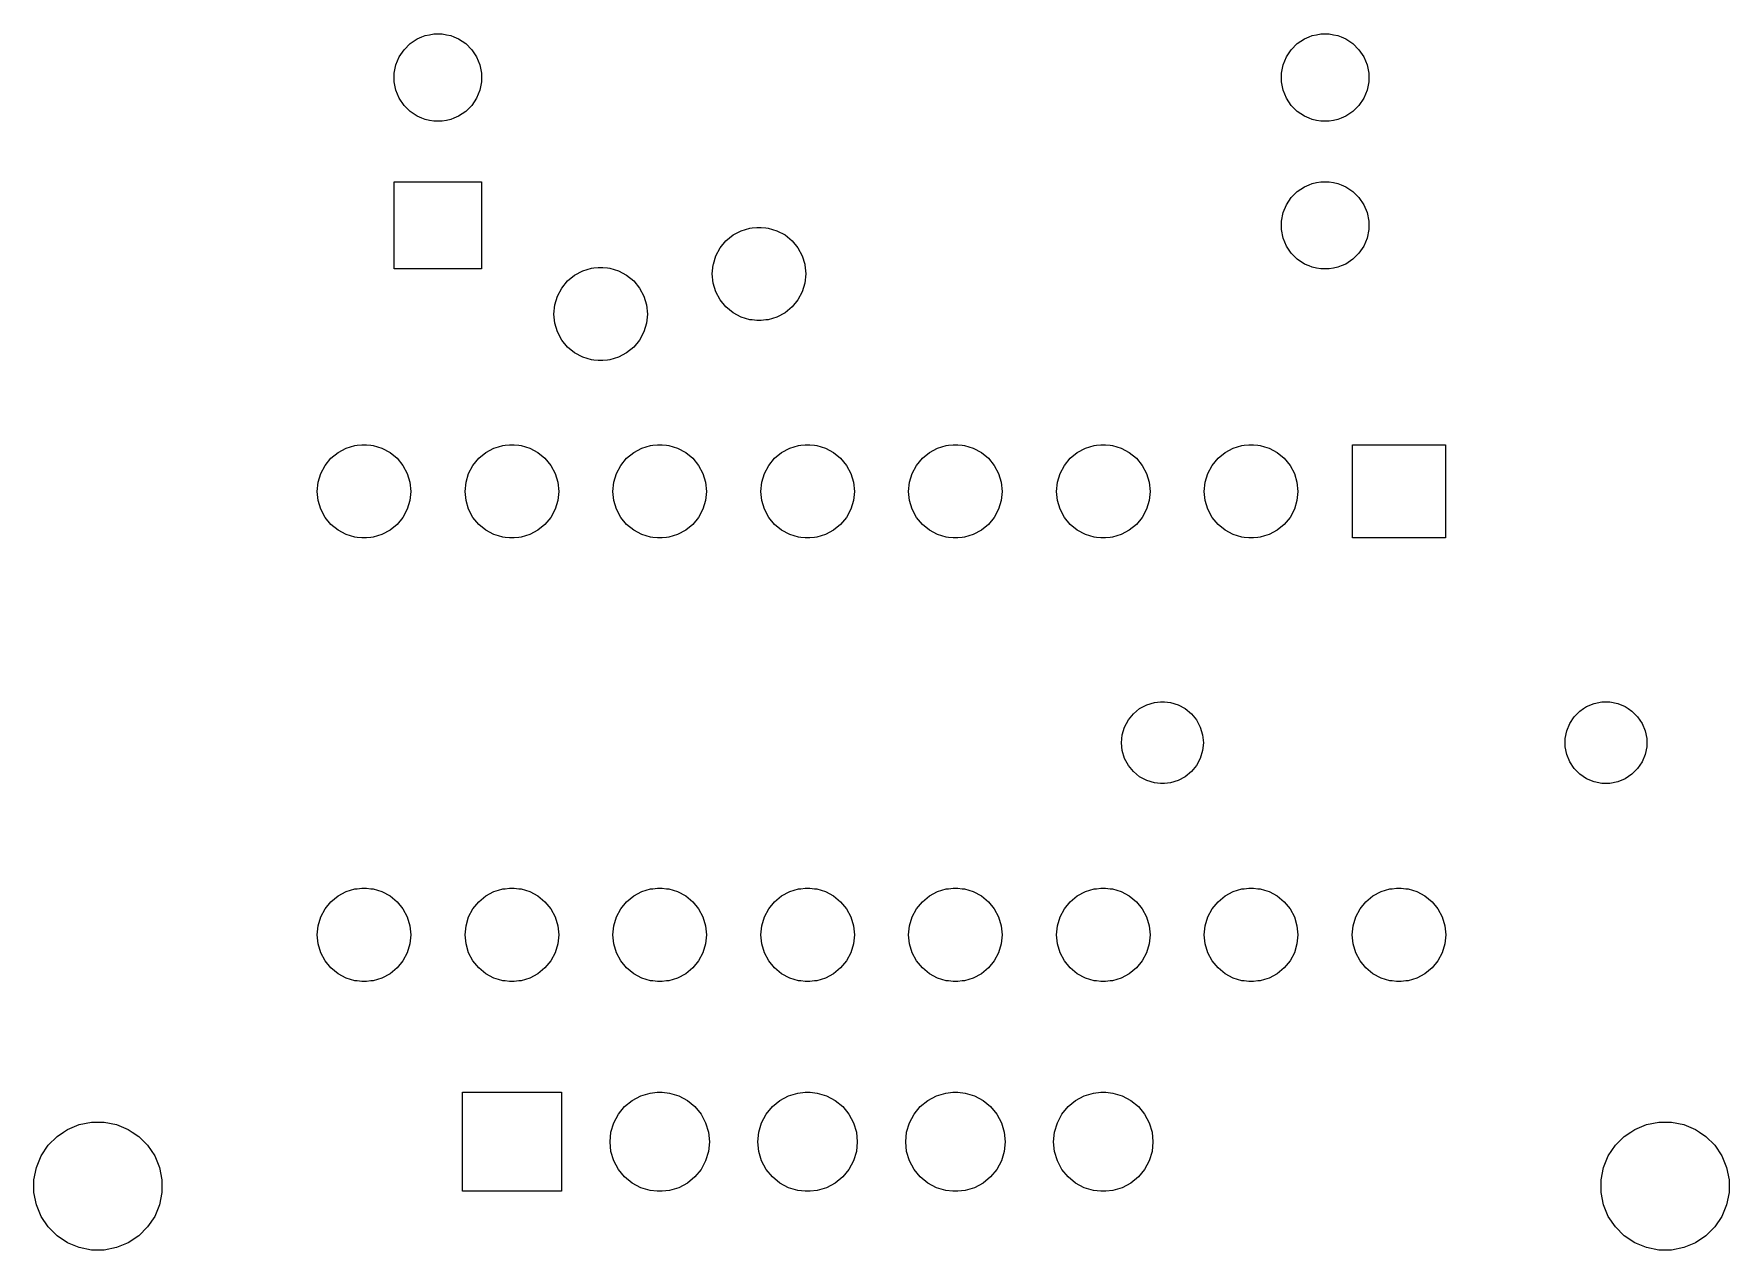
# Model space of a CAD drawing. Extents: x 21.8 to 50.9, y -71.7 to -23.8.
# Drawn here: x 21.76 to 50.88, y -71.71 to -50.81 of the extents above; entities that cross this region are included whole.
import ezdxf

# ---------------------------------------------------------------- set-up
doc = ezdxf.new("R2010")
doc.units = 0
doc.header["$MEASUREMENT"] = 0
doc.layers.add('BLACK', color=7, linetype='CONTINUOUS')

msp = doc.modelspace()

# ---------------------------------------------------------------- linework, layer by layer
at = {"layer": 'BLACK', "linetype": 'CONTINUOUS'}
for p, q in [((28.2239, -50.9794), (28.3467, -50.8974)), ((28.3467, -50.8974), (28.4267, -50.8642)), ((28.4267, -50.8642), (28.4832, -50.8408)), ((28.4832, -50.8408), (28.5557, -50.8264)), ((28.5557, -50.8264), (28.6281, -50.812)), ((28.6281, -50.812), (28.7759, -50.812)), ((28.7759, -50.812), (28.8483, -50.8264)), ((28.8483, -50.8264), (28.9208, -50.8408)), ((28.9208, -50.8408), (28.9773, -50.8642)), ((28.9773, -50.8642), (29.0573, -50.8974)), ((29.0573, -50.8974), (29.1801, -50.9794)), ((43.4639, -50.9794), (43.5867, -50.8974)), ((43.5867, -50.8974), (43.6667, -50.8642)), ((43.6667, -50.8642), (43.7232, -50.8408)), ((43.7232, -50.8408), (43.7957, -50.8264)), ((43.7957, -50.8264), (43.8681, -50.812)), ((43.8681, -50.812), (44.0159, -50.812)), ((44.0159, -50.812), (44.0883, -50.8264)), ((44.0883, -50.8264), (44.1608, -50.8408)), ((44.1608, -50.8408), (44.2173, -50.8642)), ((44.2173, -50.8642), (44.2973, -50.8974)), ((44.2973, -50.8974), (44.4201, -50.9794)), ((27.9808, -51.3432), (28.0374, -51.2067)), ((28.0374, -51.2067), (28.1194, -51.0839)), ((28.1194, -51.0839), (28.2239, -50.9794)), ((29.1801, -50.9794), (29.2846, -51.0839)), ((29.2846, -51.0839), (29.3666, -51.2067)), ((29.3666, -51.2067), (29.4232, -51.3432)), ((43.2208, -51.3432), (43.2774, -51.2067)), ((43.2774, -51.2067), (43.3594, -51.0839)), ((43.3594, -51.0839), (43.4639, -50.9794)), ((44.4201, -50.9794), (44.5246, -51.0839)), ((44.5246, -51.0839), (44.6066, -51.2067)), ((44.6066, -51.2067), (44.6632, -51.3432)), ((27.952, -51.4881), (27.9808, -51.3432)), ((27.952, -51.6359), (27.952, -51.4881)), ((29.4232, -51.3432), (29.452, -51.4881)), ((29.452, -51.4881), (29.452, -51.6359)), ((43.192, -51.4881), (43.2208, -51.3432)), ((43.192, -51.6359), (43.192, -51.4881)), ((44.6632, -51.3432), (44.692, -51.4881)), ((44.692, -51.4881), (44.692, -51.6359)), ((27.9808, -51.7808), (27.952, -51.6359)), ((28.0374, -51.9173), (27.9808, -51.7808)), ((29.4232, -51.7808), (29.3666, -51.9173)), ((29.452, -51.6359), (29.4232, -51.7808)), ((43.2208, -51.7808), (43.192, -51.6359)), ((43.2774, -51.9173), (43.2208, -51.7808)), ((44.6632, -51.7808), (44.6066, -51.9173)), ((44.692, -51.6359), (44.6632, -51.7808)), ((28.1194, -52.0401), (28.0374, -51.9173)), ((28.2239, -52.1446), (28.1194, -52.0401)), ((29.2846, -52.0401), (29.1801, -52.1446)), ((29.3666, -51.9173), (29.2846, -52.0401)), ((43.3594, -52.0401), (43.2774, -51.9173)), ((43.4639, -52.1446), (43.3594, -52.0401)), ((44.5246, -52.0401), (44.4201, -52.1446)), ((44.6066, -51.9173), (44.5246, -52.0401)), ((28.3467, -52.2266), (28.2239, -52.1446)), ((28.4267, -52.2598), (28.3467, -52.2266)), ((28.4832, -52.2832), (28.4267, -52.2598)), ((28.5557, -52.2976), (28.4832, -52.2832)), ((28.6281, -52.312), (28.5557, -52.2976)), ((28.7759, -52.312), (28.6281, -52.312)), ((28.8483, -52.2976), (28.7759, -52.312)), ((28.9208, -52.2832), (28.8483, -52.2976)), ((28.9773, -52.2598), (28.9208, -52.2832)), ((29.0573, -52.2266), (28.9773, -52.2598)), ((29.1801, -52.1446), (29.0573, -52.2266)), ((43.5867, -52.2266), (43.4639, -52.1446)), ((43.6667, -52.2598), (43.5867, -52.2266)), ((43.7232, -52.2832), (43.6667, -52.2598)), ((43.7957, -52.2976), (43.7232, -52.2832)), ((43.8681, -52.312), (43.7957, -52.2976)), ((44.0159, -52.312), (43.8681, -52.312)), ((44.0883, -52.2976), (44.0159, -52.312)), ((44.1608, -52.2832), (44.0883, -52.2976)), ((44.2173, -52.2598), (44.1608, -52.2832)), ((44.2973, -52.2266), (44.2173, -52.2598)), ((44.4201, -52.1446), (44.2973, -52.2266)), ((27.952, -54.852), (27.952, -53.352)), ((27.952, -53.352), (29.452, -53.352)), ((29.452, -53.352), (29.452, -54.852)), ((43.3594, -53.6239), (43.4639, -53.5194)), ((43.4639, -53.5194), (43.5867, -53.4374)), ((43.5867, -53.4374), (43.6667, -53.4042)), ((43.6667, -53.4042), (43.7232, -53.3808)), ((43.7232, -53.3808), (43.7957, -53.3664)), ((43.7957, -53.3664), (43.8681, -53.352)), ((43.8681, -53.352), (44.0159, -53.352)), ((44.0159, -53.352), (44.0883, -53.3664)), ((44.0883, -53.3664), (44.1608, -53.3808)), ((44.1608, -53.3808), (44.2173, -53.4042)), ((44.2173, -53.4042), (44.2973, -53.4374)), ((44.2973, -53.4374), (44.4201, -53.5194)), ((44.4201, -53.5194), (44.5246, -53.6239)), ((43.2208, -53.8832), (43.2774, -53.7467)), ((43.2774, -53.7467), (43.3594, -53.6239)), ((44.5246, -53.6239), (44.6066, -53.7467)), ((44.6066, -53.7467), (44.6632, -53.8832)), ((33.9856, -54.1707), (34.061, -54.1478)), ((34.061, -54.1478), (34.1001, -54.1439)), ((34.1001, -54.1439), (34.1785, -54.1362)), ((34.1785, -54.1362), (34.2571, -54.1362)), ((34.2571, -54.1362), (34.3354, -54.1439)), ((34.3354, -54.1439), (34.3746, -54.1478)), ((34.3746, -54.1478), (34.45, -54.1707)), ((43.192, -54.0281), (43.2208, -53.8832)), ((43.192, -54.1759), (43.192, -54.0281)), ((44.6632, -53.8832), (44.692, -54.0281)), ((44.692, -54.0281), (44.692, -54.1759)), ((33.5494, -54.4896), (33.6494, -54.3678)), ((33.6494, -54.3678), (33.7712, -54.2678)), ((33.7712, -54.2678), (33.9102, -54.1935)), ((33.9102, -54.1935), (33.9856, -54.1707)), ((34.45, -54.1707), (34.5254, -54.1935)), ((34.5254, -54.1935), (34.6644, -54.2678)), ((34.6644, -54.2678), (34.7862, -54.3678)), ((34.7862, -54.3678), (34.8862, -54.4896)), ((43.2208, -54.3208), (43.192, -54.1759)), ((43.2774, -54.4573), (43.2208, -54.3208)), ((43.3594, -54.5801), (43.2774, -54.4573)), ((44.6066, -54.4573), (44.5246, -54.5801)), ((44.6632, -54.3208), (44.6066, -54.4573)), ((44.692, -54.1759), (44.6632, -54.3208)), ((33.4332, -54.7666), (33.4751, -54.6286)), ((33.4751, -54.6286), (33.5494, -54.4896)), ((33.4751, -54.6286), (33.4751, -54.6286)), ((34.8862, -54.4896), (34.9605, -54.6286)), ((34.9605, -54.6286), (34.9605, -54.6286)), ((34.9605, -54.6286), (35.0024, -54.7666)), ((43.4639, -54.6846), (43.3594, -54.5801)), ((43.5867, -54.7666), (43.4639, -54.6846)), ((44.4201, -54.6846), (44.2973, -54.7666)), ((44.5246, -54.5801), (44.4201, -54.6846)), ((29.452, -54.852), (27.952, -54.852)), ((30.9276, -55.0576), (31.0494, -54.9576)), ((31.0494, -54.9576), (31.1884, -54.8833)), ((31.1884, -54.8833), (31.2638, -54.8604)), ((31.2638, -54.8604), (31.3392, -54.8376)), ((31.3392, -54.8376), (31.3784, -54.8337)), ((31.3784, -54.8337), (31.4567, -54.826)), ((31.4567, -54.826), (31.5353, -54.826)), ((31.5353, -54.826), (31.6136, -54.8337)), ((31.6136, -54.8337), (31.6528, -54.8376)), ((31.6528, -54.8376), (31.7282, -54.8604)), ((31.7282, -54.8604), (31.8036, -54.8833)), ((31.8036, -54.8833), (31.9426, -54.9576)), ((31.9426, -54.9576), (32.0644, -55.0576)), ((33.4139, -54.9362), (33.4294, -54.7794)), ((33.4294, -55.093), (33.4139, -54.9362)), ((33.4294, -54.7794), (33.4332, -54.7666)), ((35.0024, -54.7666), (35.0062, -54.7794)), ((35.0062, -54.7794), (35.0217, -54.9362)), ((35.0217, -54.9362), (35.0062, -55.093)), ((43.6667, -54.7998), (43.5867, -54.7666)), ((43.7232, -54.8232), (43.6667, -54.7998)), ((43.7956, -54.8376), (43.7232, -54.8232)), ((43.8681, -54.852), (43.7956, -54.8376)), ((44.0159, -54.852), (43.8681, -54.852)), ((44.0884, -54.8376), (44.0159, -54.852)), ((44.1608, -54.8232), (44.0884, -54.8376)), ((44.2173, -54.7998), (44.1608, -54.8232)), ((44.2973, -54.7666), (44.2173, -54.7998)), ((30.7076, -55.4692), (30.7533, -55.3184)), ((30.7533, -55.3184), (30.8276, -55.1794)), ((30.8276, -55.1794), (30.9276, -55.0576)), ((32.0644, -55.0576), (32.1644, -55.1794)), ((32.1644, -55.1794), (32.2387, -55.3184)), ((32.2387, -55.3184), (32.2844, -55.4692)), ((33.4751, -55.2438), (33.4294, -55.093)), ((33.5494, -55.3828), (33.4751, -55.2438)), ((34.9605, -55.2438), (34.8862, -55.3828)), ((35.0062, -55.093), (34.9605, -55.2438)), ((30.6921, -55.626), (30.7076, -55.4692)), ((30.7076, -55.7828), (30.6921, -55.626)), ((32.2844, -55.4692), (32.2999, -55.626)), ((32.2999, -55.626), (32.2844, -55.7828)), ((33.6494, -55.5046), (33.5494, -55.3828)), ((33.7712, -55.6046), (33.6494, -55.5046)), ((33.9102, -55.6789), (33.7712, -55.6046)), ((34.6644, -55.6046), (34.5254, -55.6789)), ((34.7862, -55.5046), (34.6644, -55.6046)), ((34.8862, -55.3828), (34.7862, -55.5046)), ((30.7533, -55.9336), (30.7076, -55.7828)), ((32.2844, -55.7828), (32.2387, -55.9336)), ((33.9856, -55.7018), (33.9102, -55.6789)), ((34.061, -55.7246), (33.9856, -55.7018)), ((34.1001, -55.7285), (34.061, -55.7246)), ((34.1785, -55.7362), (34.1001, -55.7285)), ((34.2571, -55.7362), (34.1785, -55.7362)), ((34.3354, -55.7285), (34.2571, -55.7362)), ((34.3746, -55.7246), (34.3354, -55.7285)), ((34.45, -55.7018), (34.3746, -55.7246)), ((34.5254, -55.6789), (34.45, -55.7018)), ((30.8276, -56.0726), (30.7533, -55.9336)), ((30.9276, -56.1944), (30.8276, -56.0726)), ((31.0494, -56.2944), (30.9276, -56.1944)), ((32.0644, -56.1944), (31.9426, -56.2944)), ((32.1644, -56.0726), (32.0644, -56.1944)), ((32.2387, -55.9336), (32.1644, -56.0726)), ((31.1884, -56.3687), (31.0494, -56.2944)), ((31.2638, -56.3916), (31.1884, -56.3687)), ((31.3392, -56.4144), (31.2638, -56.3916)), ((31.3784, -56.4183), (31.3392, -56.4144)), ((31.4567, -56.426), (31.3784, -56.4183)), ((31.5353, -56.426), (31.4567, -56.426)), ((31.6136, -56.4183), (31.5353, -56.426)), ((31.6528, -56.4144), (31.6136, -56.4183)), ((31.7282, -56.3916), (31.6528, -56.4144)), ((31.8036, -56.3687), (31.7282, -56.3916)), ((31.9426, -56.2944), (31.8036, -56.3687)), ((26.9854, -58.0056), (27.1244, -57.9313)), ((27.1244, -57.9313), (27.1998, -57.9084)), ((27.1998, -57.9084), (27.2752, -57.8856)), ((27.2752, -57.8856), (27.3144, -57.8817)), ((27.3144, -57.8817), (27.3927, -57.874)), ((27.3927, -57.874), (27.4713, -57.874)), ((27.4713, -57.874), (27.5496, -57.8817)), ((27.5496, -57.8817), (27.5888, -57.8856)), ((27.5888, -57.8856), (27.6642, -57.9084)), ((27.6642, -57.9084), (27.7396, -57.9313)), ((27.7396, -57.9313), (27.8786, -58.0056)), ((29.5254, -58.0056), (29.6644, -57.9313)), ((29.6644, -57.9313), (29.7398, -57.9084)), ((29.7398, -57.9084), (29.8152, -57.8856)), ((29.8152, -57.8856), (29.8544, -57.8817)), ((29.8544, -57.8817), (29.9327, -57.874)), ((29.9327, -57.874), (30.0113, -57.874)), ((30.0113, -57.874), (30.0896, -57.8817)), ((30.0896, -57.8817), (30.1288, -57.8856)), ((30.1288, -57.8856), (30.2042, -57.9084)), ((30.2042, -57.9084), (30.2796, -57.9313)), ((30.2796, -57.9313), (30.4186, -58.0056)), ((32.0654, -58.0056), (32.2044, -57.9313)), ((32.2044, -57.9313), (32.2798, -57.9084)), ((32.2798, -57.9084), (32.3552, -57.8856)), ((32.3552, -57.8856), (32.3944, -57.8817)), ((32.3944, -57.8817), (32.4727, -57.874)), ((32.4727, -57.874), (32.5513, -57.874)), ((32.5513, -57.874), (32.6296, -57.8817)), ((32.6296, -57.8817), (32.6688, -57.8856)), ((32.6688, -57.8856), (32.7442, -57.9084)), ((32.7442, -57.9084), (32.8196, -57.9313)), ((32.8196, -57.9313), (32.9586, -58.0056)), ((34.6054, -58.0056), (34.7444, -57.9313)), ((34.7444, -57.9313), (34.8198, -57.9084)), ((34.8198, -57.9084), (34.8952, -57.8856)), ((34.8952, -57.8856), (34.9344, -57.8817)), ((34.9344, -57.8817), (35.0127, -57.874)), ((35.0127, -57.874), (35.0913, -57.874)), ((35.0913, -57.874), (35.1696, -57.8817)), ((35.1696, -57.8817), (35.2088, -57.8856)), ((35.2088, -57.8856), (35.2842, -57.9084)), ((35.2842, -57.9084), (35.3596, -57.9313)), ((35.3596, -57.9313), (35.4986, -58.0056)), ((37.1454, -58.0056), (37.2844, -57.9313)), ((37.2844, -57.9313), (37.3598, -57.9084)), ((37.3598, -57.9084), (37.4352, -57.8856)), ((37.4352, -57.8856), (37.4744, -57.8817)), ((37.4744, -57.8817), (37.5527, -57.874)), ((37.5527, -57.874), (37.6313, -57.874)), ((37.6313, -57.874), (37.7096, -57.8817)), ((37.7096, -57.8817), (37.7488, -57.8856)), ((37.7488, -57.8856), (37.8242, -57.9084)), ((37.8242, -57.9084), (37.8996, -57.9313)), ((37.8996, -57.9313), (38.0386, -58.0056)), ((39.6854, -58.0056), (39.8244, -57.9313)), ((39.8244, -57.9313), (39.8998, -57.9084)), ((39.8998, -57.9084), (39.9752, -57.8856)), ((39.9752, -57.8856), (40.0144, -57.8817)), ((40.0144, -57.8817), (40.0927, -57.874)), ((40.0927, -57.874), (40.1713, -57.874)), ((40.1713, -57.874), (40.2496, -57.8817)), ((40.2496, -57.8817), (40.2888, -57.8856)), ((40.2888, -57.8856), (40.3642, -57.9084)), ((40.3642, -57.9084), (40.4396, -57.9313)), ((40.4396, -57.9313), (40.5786, -58.0056)), ((42.2254, -58.0056), (42.3644, -57.9313)), ((42.3644, -57.9313), (42.4398, -57.9084)), ((42.4398, -57.9084), (42.5152, -57.8856)), ((42.5152, -57.8856), (42.5544, -57.8817)), ((42.5544, -57.8817), (42.6327, -57.874)), ((42.6327, -57.874), (42.7113, -57.874)), ((42.7113, -57.874), (42.7896, -57.8817)), ((42.7896, -57.8817), (42.8288, -57.8856)), ((42.8288, -57.8856), (42.9042, -57.9084)), ((42.9042, -57.9084), (42.9796, -57.9313)), ((42.9796, -57.9313), (43.1186, -58.0056)), ((44.412, -59.474), (44.412, -57.874)), ((44.412, -57.874), (46.012, -57.874)), ((46.012, -57.874), (46.012, -59.474)), ((26.6893, -58.3664), (26.7636, -58.2274)), ((26.7636, -58.2274), (26.8636, -58.1056)), ((26.8636, -58.1056), (26.9854, -58.0056)), ((27.8786, -58.0056), (28.0004, -58.1056)), ((28.0004, -58.1056), (28.1004, -58.2274)), ((28.1004, -58.2274), (28.1747, -58.3664)), ((29.2293, -58.3664), (29.3036, -58.2274)), ((29.3036, -58.2274), (29.4036, -58.1056)), ((29.4036, -58.1056), (29.5254, -58.0056)), ((30.4186, -58.0056), (30.5404, -58.1056)), ((30.5404, -58.1056), (30.6404, -58.2274)), ((30.6404, -58.2274), (30.7147, -58.3664)), ((31.7693, -58.3664), (31.8436, -58.2274)), ((31.8436, -58.2274), (31.9436, -58.1056)), ((31.9436, -58.1056), (32.0654, -58.0056)), ((32.9586, -58.0056), (33.0804, -58.1056)), ((33.0804, -58.1056), (33.1804, -58.2274)), ((33.1804, -58.2274), (33.2547, -58.3664)), ((34.3093, -58.3664), (34.3836, -58.2274)), ((34.3836, -58.2274), (34.4836, -58.1056)), ((34.4836, -58.1056), (34.6054, -58.0056)), ((35.4986, -58.0056), (35.6204, -58.1056)), ((35.6204, -58.1056), (35.7204, -58.2274)), ((35.7204, -58.2274), (35.7947, -58.3664)), ((36.8493, -58.3664), (36.9236, -58.2274)), ((36.9236, -58.2274), (37.0236, -58.1056)), ((37.0236, -58.1056), (37.1454, -58.0056)), ((38.0386, -58.0056), (38.1604, -58.1056)), ((38.1604, -58.1056), (38.2604, -58.2274)), ((38.2604, -58.2274), (38.3347, -58.3664)), ((39.3893, -58.3664), (39.4636, -58.2274)), ((39.4636, -58.2274), (39.5636, -58.1056)), ((39.5636, -58.1056), (39.6854, -58.0056)), ((40.5786, -58.0056), (40.7004, -58.1056)), ((40.7004, -58.1056), (40.8004, -58.2274)), ((40.8004, -58.2274), (40.8747, -58.3664)), ((41.9293, -58.3664), (42.0036, -58.2274)), ((42.0036, -58.2274), (42.1036, -58.1056)), ((42.1036, -58.1056), (42.2254, -58.0056)), ((43.1186, -58.0056), (43.2404, -58.1056)), ((43.2404, -58.1056), (43.3404, -58.2274)), ((43.3404, -58.2274), (43.4147, -58.3664)), ((26.6281, -58.674), (26.6436, -58.5172)), ((26.6436, -58.5172), (26.6893, -58.3664)), ((28.1747, -58.3664), (28.2204, -58.5172)), ((28.2204, -58.5172), (28.2359, -58.674)), ((29.1681, -58.674), (29.1836, -58.5172)), ((29.1836, -58.5172), (29.2293, -58.3664)), ((30.7147, -58.3664), (30.7604, -58.5172)), ((30.7604, -58.5172), (30.7759, -58.674)), ((31.7081, -58.674), (31.7236, -58.5172)), ((31.7236, -58.5172), (31.7693, -58.3664)), ((33.2547, -58.3664), (33.3004, -58.5172)), ((33.3004, -58.5172), (33.3159, -58.674)), ((34.2481, -58.674), (34.2636, -58.5172)), ((34.2636, -58.5172), (34.3093, -58.3664)), ((35.7947, -58.3664), (35.8404, -58.5172)), ((35.8404, -58.5172), (35.8559, -58.674)), ((36.7881, -58.674), (36.8036, -58.5172)), ((36.8036, -58.5172), (36.8493, -58.3664)), ((38.3347, -58.3664), (38.3804, -58.5172)), ((38.3804, -58.5172), (38.3959, -58.674)), ((39.3281, -58.674), (39.3436, -58.5172)), ((39.3436, -58.5172), (39.3893, -58.3664)), ((40.8747, -58.3664), (40.9204, -58.5172)), ((40.9204, -58.5172), (40.9359, -58.674)), ((41.8681, -58.674), (41.8836, -58.5172)), ((41.8836, -58.5172), (41.9293, -58.3664)), ((43.4147, -58.3664), (43.4604, -58.5172)), ((43.4604, -58.5172), (43.4759, -58.674)), ((26.6436, -58.8308), (26.6281, -58.674)), ((28.2359, -58.674), (28.2204, -58.8308)), ((29.1836, -58.8308), (29.1681, -58.674)), ((30.7759, -58.674), (30.7604, -58.8308)), ((31.7236, -58.8308), (31.7081, -58.674)), ((33.3159, -58.674), (33.3004, -58.8308)), ((34.2636, -58.8308), (34.2481, -58.674)), ((35.8559, -58.674), (35.8404, -58.8308)), ((36.8036, -58.8308), (36.7881, -58.674)), ((38.3959, -58.674), (38.3804, -58.8308)), ((39.3436, -58.8308), (39.3281, -58.674)), ((40.9359, -58.674), (40.9204, -58.8308)), ((41.8836, -58.8308), (41.8681, -58.674)), ((43.4759, -58.674), (43.4604, -58.8308)), ((26.6893, -58.9816), (26.6436, -58.8308)), ((26.7636, -59.1206), (26.6893, -58.9816)), ((26.8636, -59.2424), (26.7636, -59.1206)), ((28.1004, -59.1206), (28.0004, -59.2424)), ((28.1747, -58.9816), (28.1004, -59.1206)), ((28.2204, -58.8308), (28.1747, -58.9816)), ((29.2293, -58.9816), (29.1836, -58.8308)), ((29.3036, -59.1206), (29.2293, -58.9816)), ((29.4036, -59.2424), (29.3036, -59.1206)), ((30.6404, -59.1206), (30.5404, -59.2424)), ((30.7147, -58.9816), (30.6404, -59.1206)), ((30.7604, -58.8308), (30.7147, -58.9816)), ((31.7693, -58.9816), (31.7236, -58.8308)), ((31.8436, -59.1206), (31.7693, -58.9816)), ((31.9436, -59.2424), (31.8436, -59.1206)), ((33.1804, -59.1206), (33.0804, -59.2424)), ((33.2547, -58.9816), (33.1804, -59.1206)), ((33.3004, -58.8308), (33.2547, -58.9816)), ((34.3093, -58.9816), (34.2636, -58.8308)), ((34.3836, -59.1206), (34.3093, -58.9816)), ((34.4836, -59.2424), (34.3836, -59.1206)), ((35.7204, -59.1206), (35.6204, -59.2424)), ((35.7947, -58.9816), (35.7204, -59.1206)), ((35.8404, -58.8308), (35.7947, -58.9816)), ((36.8493, -58.9816), (36.8036, -58.8308)), ((36.9236, -59.1206), (36.8493, -58.9816)), ((37.0236, -59.2424), (36.9236, -59.1206)), ((38.2604, -59.1206), (38.1604, -59.2424)), ((38.3347, -58.9816), (38.2604, -59.1206)), ((38.3804, -58.8308), (38.3347, -58.9816)), ((39.3893, -58.9816), (39.3436, -58.8308)), ((39.4636, -59.1206), (39.3893, -58.9816)), ((39.5636, -59.2424), (39.4636, -59.1206)), ((40.8004, -59.1206), (40.7004, -59.2424)), ((40.8747, -58.9816), (40.8004, -59.1206)), ((40.9204, -58.8308), (40.8747, -58.9816)), ((41.9293, -58.9816), (41.8836, -58.8308)), ((42.0036, -59.1206), (41.9293, -58.9816)), ((42.1036, -59.2424), (42.0036, -59.1206)), ((43.3404, -59.1206), (43.2404, -59.2424)), ((43.4147, -58.9816), (43.3404, -59.1206)), ((43.4604, -58.8308), (43.4147, -58.9816)), ((26.9854, -59.3424), (26.8636, -59.2424)), ((27.1244, -59.4167), (26.9854, -59.3424)), ((27.8786, -59.3424), (27.7396, -59.4167)), ((28.0004, -59.2424), (27.8786, -59.3424)), ((29.5254, -59.3424), (29.4036, -59.2424)), ((29.6644, -59.4167), (29.5254, -59.3424)), ((30.4186, -59.3424), (30.2796, -59.4167)), ((30.5404, -59.2424), (30.4186, -59.3424)), ((32.0654, -59.3424), (31.9436, -59.2424)), ((32.2044, -59.4167), (32.0654, -59.3424)), ((32.9586, -59.3424), (32.8196, -59.4167)), ((33.0804, -59.2424), (32.9586, -59.3424)), ((34.6054, -59.3424), (34.4836, -59.2424)), ((34.7444, -59.4167), (34.6054, -59.3424)), ((35.4986, -59.3424), (35.3596, -59.4167)), ((35.6204, -59.2424), (35.4986, -59.3424)), ((37.1454, -59.3424), (37.0236, -59.2424)), ((37.2844, -59.4167), (37.1454, -59.3424)), ((38.0386, -59.3424), (37.8996, -59.4167)), ((38.1604, -59.2424), (38.0386, -59.3424)), ((39.6854, -59.3424), (39.5636, -59.2424)), ((39.8244, -59.4167), (39.6854, -59.3424)), ((40.5786, -59.3424), (40.4396, -59.4167)), ((40.7004, -59.2424), (40.5786, -59.3424)), ((42.2254, -59.3424), (42.1036, -59.2424)), ((42.3644, -59.4167), (42.2254, -59.3424)), ((43.1186, -59.3424), (42.9796, -59.4167)), ((43.2404, -59.2424), (43.1186, -59.3424)), ((27.1998, -59.4396), (27.1244, -59.4167)), ((27.2752, -59.4624), (27.1998, -59.4396)), ((27.3144, -59.4663), (27.2752, -59.4624)), ((27.3927, -59.474), (27.3144, -59.4663)), ((27.4713, -59.474), (27.3927, -59.474)), ((27.5496, -59.4663), (27.4713, -59.474)), ((27.5888, -59.4624), (27.5496, -59.4663)), ((27.6642, -59.4396), (27.5888, -59.4624)), ((27.7396, -59.4167), (27.6642, -59.4396)), ((29.7398, -59.4396), (29.6644, -59.4167)), ((29.8152, -59.4624), (29.7398, -59.4396)), ((29.8544, -59.4663), (29.8152, -59.4624)), ((29.9327, -59.474), (29.8544, -59.4663)), ((30.0113, -59.474), (29.9327, -59.474)), ((30.0896, -59.4663), (30.0113, -59.474)), ((30.1288, -59.4624), (30.0896, -59.4663)), ((30.2042, -59.4396), (30.1288, -59.4624)), ((30.2796, -59.4167), (30.2042, -59.4396)), ((32.2798, -59.4396), (32.2044, -59.4167)), ((32.3552, -59.4624), (32.2798, -59.4396)), ((32.3944, -59.4663), (32.3552, -59.4624)), ((32.4727, -59.474), (32.3944, -59.4663)), ((32.5513, -59.474), (32.4727, -59.474)), ((32.6296, -59.4663), (32.5513, -59.474)), ((32.6688, -59.4624), (32.6296, -59.4663)), ((32.7442, -59.4396), (32.6688, -59.4624)), ((32.8196, -59.4167), (32.7442, -59.4396)), ((34.8198, -59.4396), (34.7444, -59.4167)), ((34.8952, -59.4624), (34.8198, -59.4396)), ((34.9344, -59.4663), (34.8952, -59.4624)), ((35.0127, -59.474), (34.9344, -59.4663)), ((35.0913, -59.474), (35.0127, -59.474)), ((35.1696, -59.4663), (35.0913, -59.474)), ((35.2088, -59.4624), (35.1696, -59.4663)), ((35.2842, -59.4396), (35.2088, -59.4624)), ((35.3596, -59.4167), (35.2842, -59.4396)), ((37.3598, -59.4396), (37.2844, -59.4167)), ((37.4352, -59.4624), (37.3598, -59.4396)), ((37.4744, -59.4663), (37.4352, -59.4624)), ((37.5527, -59.474), (37.4744, -59.4663)), ((37.6313, -59.474), (37.5527, -59.474)), ((37.7096, -59.4663), (37.6313, -59.474)), ((37.7488, -59.4624), (37.7096, -59.4663)), ((37.8242, -59.4396), (37.7488, -59.4624)), ((37.8996, -59.4167), (37.8242, -59.4396)), ((39.8998, -59.4396), (39.8244, -59.4167)), ((39.9752, -59.4624), (39.8998, -59.4396)), ((40.0144, -59.4663), (39.9752, -59.4624)), ((40.0927, -59.474), (40.0144, -59.4663)), ((40.1713, -59.474), (40.0927, -59.474)), ((40.2496, -59.4663), (40.1713, -59.474)), ((40.2888, -59.4624), (40.2496, -59.4663)), ((40.3642, -59.4396), (40.2888, -59.4624)), ((40.4396, -59.4167), (40.3642, -59.4396)), ((42.4398, -59.4396), (42.3644, -59.4167)), ((42.5152, -59.4624), (42.4398, -59.4396)), ((42.5544, -59.4663), (42.5152, -59.4624)), ((42.6327, -59.474), (42.5544, -59.4663)), ((42.7113, -59.474), (42.6327, -59.474)), ((42.7896, -59.4663), (42.7113, -59.474)), ((42.8288, -59.4624), (42.7896, -59.4663)), ((42.9042, -59.4396), (42.8288, -59.4624)), ((42.9796, -59.4167), (42.9042, -59.4396)), ((46.012, -59.474), (44.412, -59.474)), ((40.8788, -62.3422), (41.0108, -62.3021)), ((41.0108, -62.3021), (41.1136, -62.292)), ((41.1136, -62.292), (41.1824, -62.292)), ((41.1824, -62.292), (41.2852, -62.3021)), ((41.2852, -62.3021), (41.4172, -62.3422)), ((48.4364, -62.3717), (48.5638, -62.3189)), ((48.5638, -62.3189), (48.6991, -62.292)), ((48.6991, -62.292), (48.8369, -62.292)), ((48.8369, -62.292), (48.9722, -62.3189)), ((48.9722, -62.3189), (49.0996, -62.3717)), ((40.4982, -62.7228), (40.5632, -62.6012)), ((40.5632, -62.6012), (40.6506, -62.4946)), ((40.6506, -62.4946), (40.7572, -62.4072)), ((40.7572, -62.4072), (40.8788, -62.3422)), ((41.4172, -62.3422), (41.5388, -62.4072)), ((41.5388, -62.4072), (41.6454, -62.4946)), ((41.6454, -62.4946), (41.7328, -62.6012)), ((41.7328, -62.6012), (41.7978, -62.7228)), ((48.1477, -62.6604), (48.2243, -62.5458)), ((48.2243, -62.5458), (48.3218, -62.4483)), ((48.3218, -62.4483), (48.3833, -62.4072)), ((48.3833, -62.4072), (48.4364, -62.3717)), ((49.0996, -62.3717), (49.1527, -62.4072)), ((49.1527, -62.4072), (49.2142, -62.4483)), ((49.2142, -62.4483), (49.3117, -62.5458)), ((49.3117, -62.5458), (49.3883, -62.6604)), ((40.4446, -62.992), (40.4581, -62.8548)), ((40.4581, -62.8548), (40.4982, -62.7228)), ((41.7978, -62.7228), (41.8379, -62.8548)), ((41.8379, -62.8548), (41.8514, -62.992)), ((48.068, -62.9231), (48.0949, -62.7878)), ((48.0949, -62.7878), (48.1477, -62.6604)), ((49.3883, -62.6604), (49.4411, -62.7878)), ((49.4411, -62.7878), (49.468, -62.9231)), ((40.4581, -63.1292), (40.4446, -62.992)), ((40.4982, -63.2612), (40.4581, -63.1292)), ((41.8379, -63.1292), (41.7978, -63.2612)), ((41.8514, -62.992), (41.8379, -63.1292)), ((48.068, -63.0609), (48.068, -62.9231)), ((48.0949, -63.1962), (48.068, -63.0609)), ((48.1477, -63.3236), (48.0949, -63.1962)), ((49.4411, -63.1962), (49.3883, -63.3236)), ((49.468, -63.0609), (49.4411, -63.1962)), ((49.468, -62.9231), (49.468, -63.0609)), ((40.5632, -63.3828), (40.4982, -63.2612)), ((40.6506, -63.4894), (40.5632, -63.3828)), ((40.7572, -63.5768), (40.6506, -63.4894)), ((41.6454, -63.4894), (41.5388, -63.5768)), ((41.7328, -63.3828), (41.6454, -63.4894)), ((41.7978, -63.2612), (41.7328, -63.3828)), ((48.2243, -63.4382), (48.1477, -63.3236)), ((48.3218, -63.5357), (48.2243, -63.4382)), ((49.3117, -63.4382), (49.2142, -63.5357)), ((49.3883, -63.3236), (49.3117, -63.4382)), ((40.8788, -63.6418), (40.7572, -63.5768)), ((41.0108, -63.6819), (40.8788, -63.6418)), ((41.1136, -63.692), (41.0108, -63.6819)), ((41.1824, -63.692), (41.1136, -63.692)), ((41.2852, -63.6819), (41.1824, -63.692)), ((41.4172, -63.6418), (41.2852, -63.6819)), ((41.5388, -63.5768), (41.4172, -63.6418)), ((48.4364, -63.6123), (48.3218, -63.5357)), ((48.5638, -63.6651), (48.4364, -63.6123)), ((48.6991, -63.692), (48.5638, -63.6651)), ((48.8369, -63.692), (48.6991, -63.692)), ((48.9722, -63.6651), (48.8369, -63.692)), ((49.0996, -63.6123), (48.9722, -63.6651)), ((49.2142, -63.5357), (49.0996, -63.6123)), ((27.1244, -65.5513), (27.1998, -65.5284)), ((27.1998, -65.5284), (27.2752, -65.5056)), ((27.2752, -65.5056), (27.3144, -65.5017)), ((27.3144, -65.5017), (27.3927, -65.494)), ((27.3927, -65.494), (27.4713, -65.494)), ((27.4713, -65.494), (27.5496, -65.5017)), ((27.5496, -65.5017), (27.5888, -65.5056)), ((27.5888, -65.5056), (27.6642, -65.5284)), ((27.6642, -65.5284), (27.7396, -65.5513)), ((29.6644, -65.5513), (29.7398, -65.5284)), ((29.7398, -65.5284), (29.8152, -65.5056)), ((29.8152, -65.5056), (29.8544, -65.5017)), ((29.8544, -65.5017), (29.9327, -65.494)), ((29.9327, -65.494), (30.0113, -65.494)), ((30.0113, -65.494), (30.0896, -65.5017)), ((30.0896, -65.5017), (30.1288, -65.5056)), ((30.1288, -65.5056), (30.2042, -65.5284)), ((30.2042, -65.5284), (30.2796, -65.5513)), ((32.2044, -65.5513), (32.2798, -65.5284)), ((32.2798, -65.5284), (32.3552, -65.5056)), ((32.3552, -65.5056), (32.3944, -65.5017)), ((32.3944, -65.5017), (32.4727, -65.494)), ((32.4727, -65.494), (32.5513, -65.494)), ((32.5513, -65.494), (32.6296, -65.5017)), ((32.6296, -65.5017), (32.6688, -65.5056)), ((32.6688, -65.5056), (32.7442, -65.5284)), ((32.7442, -65.5284), (32.8196, -65.5513)), ((34.7444, -65.5513), (34.8198, -65.5284)), ((34.8198, -65.5284), (34.8952, -65.5056)), ((34.8952, -65.5056), (34.9344, -65.5017)), ((34.9344, -65.5017), (35.0127, -65.494)), ((35.0127, -65.494), (35.0913, -65.494)), ((35.0913, -65.494), (35.1696, -65.5017)), ((35.1696, -65.5017), (35.2088, -65.5056)), ((35.2088, -65.5056), (35.2842, -65.5284)), ((35.2842, -65.5284), (35.3596, -65.5513)), ((37.2844, -65.5513), (37.3598, -65.5284)), ((37.3598, -65.5284), (37.4352, -65.5056)), ((37.4352, -65.5056), (37.4744, -65.5017)), ((37.4744, -65.5017), (37.5527, -65.494)), ((37.5527, -65.494), (37.6313, -65.494)), ((37.6313, -65.494), (37.7096, -65.5017)), ((37.7096, -65.5017), (37.7488, -65.5056)), ((37.7488, -65.5056), (37.8242, -65.5284)), ((37.8242, -65.5284), (37.8996, -65.5513)), ((39.8244, -65.5513), (39.8998, -65.5284)), ((39.8998, -65.5284), (39.9752, -65.5056)), ((39.9752, -65.5056), (40.0144, -65.5017)), ((40.0144, -65.5017), (40.0927, -65.494)), ((40.0927, -65.494), (40.1713, -65.494)), ((40.1713, -65.494), (40.2496, -65.5017)), ((40.2496, -65.5017), (40.2888, -65.5056)), ((40.2888, -65.5056), (40.3642, -65.5284)), ((40.3642, -65.5284), (40.4396, -65.5513)), ((42.3644, -65.5513), (42.4398, -65.5284)), ((42.4398, -65.5284), (42.5152, -65.5056)), ((42.5152, -65.5056), (42.5544, -65.5017)), ((42.5544, -65.5017), (42.6327, -65.494)), ((42.6327, -65.494), (42.7113, -65.494)), ((42.7113, -65.494), (42.7896, -65.5017)), ((42.7896, -65.5017), (42.8288, -65.5056)), ((42.8288, -65.5056), (42.9042, -65.5284)), ((42.9042, -65.5284), (42.9796, -65.5513)), ((44.9044, -65.5513), (44.9798, -65.5284)), ((44.9798, -65.5284), (45.0552, -65.5056)), ((45.0552, -65.5056), (45.0944, -65.5017)), ((45.0944, -65.5017), (45.1727, -65.494)), ((45.1727, -65.494), (45.2513, -65.494)), ((45.2513, -65.494), (45.3296, -65.5017)), ((45.3296, -65.5017), (45.3688, -65.5056)), ((45.3688, -65.5056), (45.4442, -65.5284)), ((45.4442, -65.5284), (45.5196, -65.5513)), ((26.7636, -65.8474), (26.8636, -65.7256)), ((26.8636, -65.7256), (26.9854, -65.6256)), ((26.9854, -65.6256), (27.1244, -65.5513)), ((27.7396, -65.5513), (27.8786, -65.6256)), ((27.8786, -65.6256), (28.0004, -65.7256)), ((28.0004, -65.7256), (28.1004, -65.8474)), ((29.3036, -65.8474), (29.4036, -65.7256)), ((29.4036, -65.7256), (29.5254, -65.6256)), ((29.5254, -65.6256), (29.6644, -65.5513)), ((30.2796, -65.5513), (30.4186, -65.6256)), ((30.4186, -65.6256), (30.5404, -65.7256)), ((30.5404, -65.7256), (30.6404, -65.8474)), ((31.8436, -65.8474), (31.9436, -65.7256)), ((31.9436, -65.7256), (32.0654, -65.6256)), ((32.0654, -65.6256), (32.2044, -65.5513)), ((32.8196, -65.5513), (32.9586, -65.6256)), ((32.9586, -65.6256), (33.0804, -65.7256)), ((33.0804, -65.7256), (33.1804, -65.8474)), ((34.3836, -65.8474), (34.4836, -65.7256)), ((34.4836, -65.7256), (34.6054, -65.6256)), ((34.6054, -65.6256), (34.7444, -65.5513)), ((35.3596, -65.5513), (35.4986, -65.6256)), ((35.4986, -65.6256), (35.6204, -65.7256)), ((35.6204, -65.7256), (35.7204, -65.8474)), ((36.9236, -65.8474), (37.0236, -65.7256)), ((37.0236, -65.7256), (37.1454, -65.6256)), ((37.1454, -65.6256), (37.2844, -65.5513)), ((37.8996, -65.5513), (38.0386, -65.6256)), ((38.0386, -65.6256), (38.1604, -65.7256)), ((38.1604, -65.7256), (38.2604, -65.8474)), ((39.4636, -65.8474), (39.5636, -65.7256)), ((39.5636, -65.7256), (39.6854, -65.6256)), ((39.6854, -65.6256), (39.8244, -65.5513)), ((40.4396, -65.5513), (40.5786, -65.6256)), ((40.5786, -65.6256), (40.7004, -65.7256)), ((40.7004, -65.7256), (40.8004, -65.8474)), ((42.0036, -65.8474), (42.1036, -65.7256)), ((42.1036, -65.7256), (42.2254, -65.6256)), ((42.2254, -65.6256), (42.3644, -65.5513)), ((42.9796, -65.5513), (43.1186, -65.6256)), ((43.1186, -65.6256), (43.2404, -65.7256)), ((43.2404, -65.7256), (43.3404, -65.8474)), ((44.5436, -65.8474), (44.6436, -65.7256)), ((44.6436, -65.7256), (44.7654, -65.6256)), ((44.7654, -65.6256), (44.9044, -65.5513)), ((45.5196, -65.5513), (45.6586, -65.6256)), ((45.6586, -65.6256), (45.7804, -65.7256)), ((45.7804, -65.7256), (45.8804, -65.8474)), ((26.6436, -66.1372), (26.6893, -65.9864)), ((26.6893, -65.9864), (26.7636, -65.8474)), ((28.1004, -65.8474), (28.1747, -65.9864)), ((28.1747, -65.9864), (28.2204, -66.1372)), ((29.1836, -66.1372), (29.2293, -65.9864)), ((29.2293, -65.9864), (29.3036, -65.8474)), ((30.6404, -65.8474), (30.7147, -65.9864)), ((30.7147, -65.9864), (30.7604, -66.1372)), ((31.7236, -66.1372), (31.7693, -65.9864)), ((31.7693, -65.9864), (31.8436, -65.8474)), ((33.1804, -65.8474), (33.2547, -65.9864)), ((33.2547, -65.9864), (33.3004, -66.1372)), ((34.2636, -66.1372), (34.3093, -65.9864)), ((34.3093, -65.9864), (34.3836, -65.8474)), ((35.7204, -65.8474), (35.7947, -65.9864)), ((35.7947, -65.9864), (35.8404, -66.1372)), ((36.8036, -66.1372), (36.8493, -65.9864)), ((36.8493, -65.9864), (36.9236, -65.8474)), ((38.2604, -65.8474), (38.3347, -65.9864)), ((38.3347, -65.9864), (38.3804, -66.1372)), ((39.3436, -66.1372), (39.3893, -65.9864)), ((39.3893, -65.9864), (39.4636, -65.8474)), ((40.8004, -65.8474), (40.8747, -65.9864)), ((40.8747, -65.9864), (40.9204, -66.1372)), ((41.8836, -66.1372), (41.9293, -65.9864)), ((41.9293, -65.9864), (42.0036, -65.8474)), ((43.3404, -65.8474), (43.4147, -65.9864)), ((43.4147, -65.9864), (43.4604, -66.1372)), ((44.4236, -66.1372), (44.4693, -65.9864)), ((44.4693, -65.9864), (44.5436, -65.8474)), ((45.8804, -65.8474), (45.9547, -65.9864)), ((45.9547, -65.9864), (46.0004, -66.1372)), ((26.6281, -66.294), (26.6436, -66.1372)), ((26.6436, -66.4508), (26.6281, -66.294)), ((28.2204, -66.1372), (28.2359, -66.294)), ((28.2359, -66.294), (28.2204, -66.4508)), ((29.1681, -66.294), (29.1836, -66.1372)), ((29.1836, -66.4508), (29.1681, -66.294)), ((30.7604, -66.1372), (30.7759, -66.294)), ((30.7759, -66.294), (30.7604, -66.4508)), ((31.7081, -66.294), (31.7236, -66.1372)), ((31.7236, -66.4508), (31.7081, -66.294)), ((33.3004, -66.1372), (33.3159, -66.294)), ((33.3159, -66.294), (33.3004, -66.4508)), ((34.2481, -66.294), (34.2636, -66.1372)), ((34.2636, -66.4508), (34.2481, -66.294)), ((35.8404, -66.1372), (35.8559, -66.294)), ((35.8559, -66.294), (35.8404, -66.4508)), ((36.7881, -66.294), (36.8036, -66.1372)), ((36.8036, -66.4508), (36.7881, -66.294)), ((38.3804, -66.1372), (38.3959, -66.294)), ((38.3959, -66.294), (38.3804, -66.4508)), ((39.3281, -66.294), (39.3436, -66.1372)), ((39.3436, -66.4508), (39.3281, -66.294)), ((40.9204, -66.1372), (40.9359, -66.294)), ((40.9359, -66.294), (40.9204, -66.4508)), ((41.8681, -66.294), (41.8836, -66.1372)), ((41.8836, -66.4508), (41.8681, -66.294)), ((43.4604, -66.1372), (43.4759, -66.294)), ((43.4759, -66.294), (43.4604, -66.4508)), ((44.4081, -66.294), (44.4236, -66.1372)), ((44.4236, -66.4508), (44.4081, -66.294)), ((46.0004, -66.1372), (46.0159, -66.294)), ((46.0159, -66.294), (46.0004, -66.4508)), ((26.6893, -66.6016), (26.6436, -66.4508)), ((26.7636, -66.7406), (26.6893, -66.6016)), ((28.1747, -66.6016), (28.1004, -66.7406)), ((28.2204, -66.4508), (28.1747, -66.6016)), ((29.2293, -66.6016), (29.1836, -66.4508)), ((29.3036, -66.7406), (29.2293, -66.6016)), ((30.7147, -66.6016), (30.6404, -66.7406)), ((30.7604, -66.4508), (30.7147, -66.6016)), ((31.7693, -66.6016), (31.7236, -66.4508)), ((31.8436, -66.7406), (31.7693, -66.6016)), ((33.2547, -66.6016), (33.1804, -66.7406)), ((33.3004, -66.4508), (33.2547, -66.6016)), ((34.3093, -66.6016), (34.2636, -66.4508)), ((34.3836, -66.7406), (34.3093, -66.6016)), ((35.7947, -66.6016), (35.7204, -66.7406)), ((35.8404, -66.4508), (35.7947, -66.6016)), ((36.8493, -66.6016), (36.8036, -66.4508)), ((36.9236, -66.7406), (36.8493, -66.6016)), ((38.3347, -66.6016), (38.2604, -66.7406)), ((38.3804, -66.4508), (38.3347, -66.6016)), ((39.3893, -66.6016), (39.3436, -66.4508)), ((39.4636, -66.7406), (39.3893, -66.6016)), ((40.8747, -66.6016), (40.8004, -66.7406)), ((40.9204, -66.4508), (40.8747, -66.6016)), ((41.9293, -66.6016), (41.8836, -66.4508)), ((42.0036, -66.7406), (41.9293, -66.6016)), ((43.4147, -66.6016), (43.3404, -66.7406)), ((43.4604, -66.4508), (43.4147, -66.6016)), ((44.4693, -66.6016), (44.4236, -66.4508)), ((44.5436, -66.7406), (44.4693, -66.6016)), ((45.9547, -66.6016), (45.8804, -66.7406)), ((46.0004, -66.4508), (45.9547, -66.6016)), ((26.8636, -66.8624), (26.7636, -66.7406)), ((26.9854, -66.9624), (26.8636, -66.8624)), ((27.1244, -67.0367), (26.9854, -66.9624)), ((27.8786, -66.9624), (27.7396, -67.0367)), ((28.0004, -66.8624), (27.8786, -66.9624)), ((28.1004, -66.7406), (28.0004, -66.8624)), ((29.4036, -66.8624), (29.3036, -66.7406)), ((29.5254, -66.9624), (29.4036, -66.8624)), ((29.6644, -67.0367), (29.5254, -66.9624)), ((30.4186, -66.9624), (30.2796, -67.0367)), ((30.5404, -66.8624), (30.4186, -66.9624)), ((30.6404, -66.7406), (30.5404, -66.8624)), ((31.9436, -66.8624), (31.8436, -66.7406)), ((32.0654, -66.9624), (31.9436, -66.8624)), ((32.2044, -67.0367), (32.0654, -66.9624)), ((32.9586, -66.9624), (32.8196, -67.0367)), ((33.0804, -66.8624), (32.9586, -66.9624)), ((33.1804, -66.7406), (33.0804, -66.8624)), ((34.4836, -66.8624), (34.3836, -66.7406)), ((34.6054, -66.9624), (34.4836, -66.8624)), ((34.7444, -67.0367), (34.6054, -66.9624)), ((35.4986, -66.9624), (35.3596, -67.0367)), ((35.6204, -66.8624), (35.4986, -66.9624)), ((35.7204, -66.7406), (35.6204, -66.8624)), ((37.0236, -66.8624), (36.9236, -66.7406)), ((37.1454, -66.9624), (37.0236, -66.8624)), ((37.2844, -67.0367), (37.1454, -66.9624)), ((38.0386, -66.9624), (37.8996, -67.0367)), ((38.1604, -66.8624), (38.0386, -66.9624)), ((38.2604, -66.7406), (38.1604, -66.8624)), ((39.5636, -66.8624), (39.4636, -66.7406)), ((39.6854, -66.9624), (39.5636, -66.8624)), ((39.8244, -67.0367), (39.6854, -66.9624)), ((40.5786, -66.9624), (40.4396, -67.0367)), ((40.7004, -66.8624), (40.5786, -66.9624)), ((40.8004, -66.7406), (40.7004, -66.8624)), ((42.1036, -66.8624), (42.0036, -66.7406)), ((42.2254, -66.9624), (42.1036, -66.8624)), ((42.3644, -67.0367), (42.2254, -66.9624)), ((43.1186, -66.9624), (42.9796, -67.0367)), ((43.2404, -66.8624), (43.1186, -66.9624)), ((43.3404, -66.7406), (43.2404, -66.8624)), ((44.6436, -66.8624), (44.5436, -66.7406)), ((44.7654, -66.9624), (44.6436, -66.8624)), ((44.9044, -67.0367), (44.7654, -66.9624)), ((45.6586, -66.9624), (45.5196, -67.0367)), ((45.7804, -66.8624), (45.6586, -66.9624)), ((45.8804, -66.7406), (45.7804, -66.8624)), ((27.1998, -67.0596), (27.1244, -67.0367)), ((27.2752, -67.0824), (27.1998, -67.0596)), ((27.3144, -67.0863), (27.2752, -67.0824)), ((27.3927, -67.094), (27.3144, -67.0863)), ((27.4713, -67.094), (27.3927, -67.094)), ((27.5496, -67.0863), (27.4713, -67.094)), ((27.5888, -67.0824), (27.5496, -67.0863)), ((27.6642, -67.0596), (27.5888, -67.0824)), ((27.7396, -67.0367), (27.6642, -67.0596)), ((29.7398, -67.0596), (29.6644, -67.0367)), ((29.8152, -67.0824), (29.7398, -67.0596)), ((29.8544, -67.0863), (29.8152, -67.0824)), ((29.9327, -67.094), (29.8544, -67.0863)), ((30.0113, -67.094), (29.9327, -67.094)), ((30.0896, -67.0863), (30.0113, -67.094)), ((30.1288, -67.0824), (30.0896, -67.0863)), ((30.2042, -67.0596), (30.1288, -67.0824)), ((30.2796, -67.0367), (30.2042, -67.0596)), ((32.2798, -67.0596), (32.2044, -67.0367)), ((32.3552, -67.0824), (32.2798, -67.0596)), ((32.3944, -67.0863), (32.3552, -67.0824)), ((32.4727, -67.094), (32.3944, -67.0863)), ((32.5513, -67.094), (32.4727, -67.094)), ((32.6296, -67.0863), (32.5513, -67.094)), ((32.6688, -67.0824), (32.6296, -67.0863)), ((32.7442, -67.0596), (32.6688, -67.0824)), ((32.8196, -67.0367), (32.7442, -67.0596)), ((34.8198, -67.0596), (34.7444, -67.0367)), ((34.8952, -67.0824), (34.8198, -67.0596)), ((34.9344, -67.0863), (34.8952, -67.0824)), ((35.0127, -67.094), (34.9344, -67.0863)), ((35.0913, -67.094), (35.0127, -67.094)), ((35.1696, -67.0863), (35.0913, -67.094)), ((35.2088, -67.0824), (35.1696, -67.0863)), ((35.2842, -67.0596), (35.2088, -67.0824)), ((35.3596, -67.0367), (35.2842, -67.0596)), ((37.3598, -67.0596), (37.2844, -67.0367)), ((37.4352, -67.0824), (37.3598, -67.0596)), ((37.4744, -67.0863), (37.4352, -67.0824)), ((37.5527, -67.094), (37.4744, -67.0863)), ((37.6313, -67.094), (37.5527, -67.094)), ((37.7096, -67.0863), (37.6313, -67.094)), ((37.7488, -67.0824), (37.7096, -67.0863)), ((37.8242, -67.0596), (37.7488, -67.0824)), ((37.8996, -67.0367), (37.8242, -67.0596)), ((39.8998, -67.0596), (39.8244, -67.0367)), ((39.9752, -67.0824), (39.8998, -67.0596)), ((40.0144, -67.0863), (39.9752, -67.0824)), ((40.0927, -67.094), (40.0144, -67.0863)), ((40.1713, -67.094), (40.0927, -67.094)), ((40.2496, -67.0863), (40.1713, -67.094)), ((40.2888, -67.0824), (40.2496, -67.0863)), ((40.3642, -67.0596), (40.2888, -67.0824)), ((40.4396, -67.0367), (40.3642, -67.0596)), ((42.4398, -67.0596), (42.3644, -67.0367)), ((42.5152, -67.0824), (42.4398, -67.0596)), ((42.5544, -67.0863), (42.5152, -67.0824)), ((42.6327, -67.094), (42.5544, -67.0863)), ((42.7113, -67.094), (42.6327, -67.094)), ((42.7896, -67.0863), (42.7113, -67.094)), ((42.8288, -67.0824), (42.7896, -67.0863)), ((42.9042, -67.0596), (42.8288, -67.0824)), ((42.9796, -67.0367), (42.9042, -67.0596)), ((44.9798, -67.0596), (44.9044, -67.0367)), ((45.0552, -67.0824), (44.9798, -67.0596)), ((45.0944, -67.0863), (45.0552, -67.0824)), ((45.1727, -67.094), (45.0944, -67.0863)), ((45.2513, -67.094), (45.1727, -67.094)), ((45.3296, -67.0863), (45.2513, -67.094)), ((45.3688, -67.0824), (45.3296, -67.0863)), ((45.4442, -67.0596), (45.3688, -67.0824)), ((45.5196, -67.0367), (45.4442, -67.0596)), ((29.122, -70.7), (29.122, -69)), ((29.122, -69), (30.822, -69)), ((30.822, -69), (30.822, -70.7)), ((32.1851, -69.0609), (32.3454, -69.0123)), ((32.3454, -69.0123), (32.4702, -69)), ((32.4702, -69), (32.5538, -69)), ((32.5538, -69), (32.6786, -69.0123)), ((32.6786, -69.0123), (32.8389, -69.0609)), ((34.7251, -69.0609), (34.8854, -69.0123)), ((34.8854, -69.0123), (35.0102, -69)), ((35.0102, -69), (35.0938, -69)), ((35.0938, -69), (35.2186, -69.0123)), ((35.2186, -69.0123), (35.3789, -69.0609)), ((37.2651, -69.0609), (37.4254, -69.0123)), ((37.4254, -69.0123), (37.5502, -69)), ((37.5502, -69), (37.6338, -69)), ((37.6338, -69), (37.7586, -69.0123)), ((37.7586, -69.0123), (37.9189, -69.0609)), ((39.8051, -69.0609), (39.9654, -69.0123)), ((39.9654, -69.0123), (40.0902, -69)), ((40.0902, -69), (40.1738, -69)), ((40.1738, -69), (40.2986, -69.0123)), ((40.2986, -69.0123), (40.4589, -69.0609)), ((31.8018, -69.3755), (31.9081, -69.2461)), ((31.9081, -69.2461), (32.0375, -69.1398)), ((32.0375, -69.1398), (32.1851, -69.0609)), ((32.8389, -69.0609), (32.9865, -69.1398)), ((32.9865, -69.1398), (33.1159, -69.2461)), ((33.1159, -69.2461), (33.2222, -69.3755)), ((34.3418, -69.3755), (34.4481, -69.2461)), ((34.4481, -69.2461), (34.5775, -69.1398)), ((34.5775, -69.1398), (34.7251, -69.0609)), ((35.3789, -69.0609), (35.5265, -69.1398)), ((35.5265, -69.1398), (35.6559, -69.2461)), ((35.6559, -69.2461), (35.7622, -69.3755)), ((36.8818, -69.3755), (36.9881, -69.2461)), ((36.9881, -69.2461), (37.1175, -69.1398)), ((37.1175, -69.1398), (37.2651, -69.0609)), ((37.9189, -69.0609), (38.0665, -69.1398)), ((38.0665, -69.1398), (38.1959, -69.2461)), ((38.1959, -69.2461), (38.3022, -69.3755)), ((39.4218, -69.3755), (39.5281, -69.2461)), ((39.5281, -69.2461), (39.6575, -69.1398)), ((39.6575, -69.1398), (39.8051, -69.0609)), ((40.4589, -69.0609), (40.6065, -69.1398)), ((40.6065, -69.1398), (40.7359, -69.2461)), ((40.7359, -69.2461), (40.8422, -69.3755)), ((22.339, -69.6372), (22.5391, -69.5543)), ((22.5391, -69.5543), (22.7517, -69.512)), ((22.7517, -69.512), (22.9683, -69.512)), ((22.9683, -69.512), (23.1809, -69.5543)), ((23.1809, -69.5543), (23.381, -69.6372)), ((31.6743, -69.6834), (31.7229, -69.5231)), ((31.7229, -69.5231), (31.8018, -69.3755)), ((33.2222, -69.3755), (33.3011, -69.5231)), ((33.3011, -69.5231), (33.3497, -69.6834)), ((34.2143, -69.6834), (34.2629, -69.5231)), ((34.2629, -69.5231), (34.3418, -69.3755)), ((35.7622, -69.3755), (35.8411, -69.5231)), ((35.8411, -69.5231), (35.8897, -69.6834)), ((36.7543, -69.6834), (36.8029, -69.5231)), ((36.8029, -69.5231), (36.8818, -69.3755)), ((38.3022, -69.3755), (38.3811, -69.5231)), ((38.3811, -69.5231), (38.4297, -69.6834)), ((39.2943, -69.6834), (39.3429, -69.5231)), ((39.3429, -69.5231), (39.4218, -69.3755)), ((40.8422, -69.3755), (40.9211, -69.5231)), ((40.9211, -69.5231), (40.9697, -69.6834)), ((49.263, -69.6372), (49.4631, -69.5543)), ((49.4631, -69.5543), (49.6757, -69.512)), ((49.6757, -69.512), (49.8923, -69.512)), ((49.8923, -69.512), (50.1049, -69.5543)), ((50.1049, -69.5543), (50.305, -69.6372)), ((22.0056, -69.9108), (22.1588, -69.7576)), ((22.1588, -69.7576), (22.2698, -69.6834)), ((22.2698, -69.6834), (22.339, -69.6372)), ((22.339, -69.6372), (22.339, -69.6372)), ((23.381, -69.6372), (23.381, -69.6372)), ((23.381, -69.6372), (23.4502, -69.6834)), ((23.4502, -69.6834), (23.5612, -69.7576)), ((23.5612, -69.7576), (23.7144, -69.9108)), ((31.6579, -69.85), (31.6743, -69.6834)), ((31.6743, -70.0166), (31.6579, -69.85)), ((33.3497, -69.6834), (33.3661, -69.85)), ((33.3661, -69.85), (33.3497, -70.0166)), ((34.1979, -69.85), (34.2143, -69.6834)), ((34.2143, -70.0166), (34.1979, -69.85)), ((35.8897, -69.6834), (35.9061, -69.85)), ((35.9061, -69.85), (35.8897, -70.0166)), ((36.7379, -69.85), (36.7543, -69.6834)), ((36.7543, -70.0166), (36.7379, -69.85)), ((38.4297, -69.6834), (38.4461, -69.85)), ((38.4461, -69.85), (38.4297, -70.0166)), ((39.2779, -69.85), (39.2943, -69.6834)), ((39.2943, -70.0166), (39.2779, -69.85)), ((40.9697, -69.6834), (40.9861, -69.85)), ((40.9861, -69.85), (40.9697, -70.0166)), ((48.9296, -69.9108), (49.0828, -69.7576)), ((49.0828, -69.7576), (49.1938, -69.6834)), ((49.1938, -69.6834), (49.263, -69.6372)), ((49.263, -69.6372), (49.263, -69.6372)), ((50.305, -69.6372), (50.305, -69.6372)), ((50.305, -69.6372), (50.3742, -69.6834)), ((50.3742, -69.6834), (50.4852, -69.7576)), ((50.4852, -69.7576), (50.6384, -69.9108)), ((21.8023, -70.2911), (21.8852, -70.091)), ((21.8852, -70.091), (22.0056, -69.9108)), ((21.8852, -70.091), (21.8852, -70.091)), ((22.0056, -69.9108), (22.0056, -69.9108)), ((22.0056, -69.9108), (22.0056, -69.9108)), ((23.7144, -69.9108), (23.7144, -69.9108)), ((23.7144, -69.9108), (23.7144, -69.9108)), ((23.7144, -69.9108), (23.8348, -70.091)), ((23.8348, -70.091), (23.8348, -70.091)), ((23.8348, -70.091), (23.9177, -70.2911)), ((31.7229, -70.1769), (31.6743, -70.0166)), ((31.8018, -70.3245), (31.7229, -70.1769)), ((33.3011, -70.1769), (33.2222, -70.3245)), ((33.3497, -70.0166), (33.3011, -70.1769)), ((34.2629, -70.1769), (34.2143, -70.0166)), ((34.3418, -70.3245), (34.2629, -70.1769)), ((35.8411, -70.1769), (35.7622, -70.3245)), ((35.8897, -70.0166), (35.8411, -70.1769)), ((36.8029, -70.1769), (36.7543, -70.0166)), ((36.8818, -70.3245), (36.8029, -70.1769)), ((38.3811, -70.1769), (38.3022, -70.3245)), ((38.4297, -70.0166), (38.3811, -70.1769)), ((39.3429, -70.1769), (39.2943, -70.0166)), ((39.4218, -70.3245), (39.3429, -70.1769)), ((40.9211, -70.1769), (40.8422, -70.3245)), ((40.9697, -70.0166), (40.9211, -70.1769)), ((48.7263, -70.2911), (48.8092, -70.091)), ((48.8092, -70.091), (48.9296, -69.9108)), ((48.8092, -70.091), (48.8092, -70.091)), ((48.9296, -69.9108), (48.9296, -69.9108)), ((48.9296, -69.9108), (48.9296, -69.9108)), ((50.6384, -69.9108), (50.6384, -69.9108)), ((50.6384, -69.9108), (50.6384, -69.9108)), ((50.6384, -69.9108), (50.7588, -70.091)), ((50.7588, -70.091), (50.7588, -70.091)), ((50.7588, -70.091), (50.8417, -70.2911)), ((21.76, -70.5037), (21.8023, -70.2911)), ((23.9177, -70.2911), (23.96, -70.5037)), ((31.9081, -70.4539), (31.8018, -70.3245)), ((32.0375, -70.5602), (31.9081, -70.4539)), ((33.1159, -70.4539), (32.9865, -70.5602)), ((33.2222, -70.3245), (33.1159, -70.4539)), ((34.4481, -70.4539), (34.3418, -70.3245)), ((34.5775, -70.5602), (34.4481, -70.4539)), ((35.6559, -70.4539), (35.5265, -70.5602)), ((35.7622, -70.3245), (35.6559, -70.4539)), ((36.9881, -70.4539), (36.8818, -70.3245)), ((37.1175, -70.5602), (36.9881, -70.4539)), ((38.1959, -70.4539), (38.0665, -70.5602)), ((38.3022, -70.3245), (38.1959, -70.4539)), ((39.5281, -70.4539), (39.4218, -70.3245)), ((39.6575, -70.5602), (39.5281, -70.4539)), ((40.7359, -70.4539), (40.6065, -70.5602)), ((40.8422, -70.3245), (40.7359, -70.4539)), ((48.684, -70.5037), (48.7263, -70.2911)), ((50.8417, -70.2911), (50.884, -70.5037)), ((21.76, -70.7203), (21.76, -70.5037)), ((21.8023, -70.9329), (21.76, -70.7203)), ((23.96, -70.7203), (23.9177, -70.9329)), ((23.96, -70.5037), (23.96, -70.7203)), ((30.822, -70.7), (29.122, -70.7)), ((32.1851, -70.6391), (32.0375, -70.5602)), ((32.3454, -70.6877), (32.1851, -70.6391)), ((32.4702, -70.7), (32.3454, -70.6877)), ((32.5538, -70.7), (32.4702, -70.7)), ((32.6786, -70.6877), (32.5538, -70.7)), ((32.8389, -70.6391), (32.6786, -70.6877)), ((32.9865, -70.5602), (32.8389, -70.6391)), ((34.7251, -70.6391), (34.5775, -70.5602)), ((34.8854, -70.6877), (34.7251, -70.6391)), ((35.0102, -70.7), (34.8854, -70.6877)), ((35.0938, -70.7), (35.0102, -70.7)), ((35.2186, -70.6877), (35.0938, -70.7)), ((35.3789, -70.6391), (35.2186, -70.6877)), ((35.5265, -70.5602), (35.3789, -70.6391)), ((37.2651, -70.6391), (37.1175, -70.5602)), ((37.4254, -70.6877), (37.2651, -70.6391)), ((37.5502, -70.7), (37.4254, -70.6877)), ((37.6338, -70.7), (37.5502, -70.7)), ((37.7586, -70.6877), (37.6338, -70.7)), ((37.9189, -70.6391), (37.7586, -70.6877)), ((38.0665, -70.5602), (37.9189, -70.6391)), ((39.8051, -70.6391), (39.6575, -70.5602)), ((39.9654, -70.6877), (39.8051, -70.6391)), ((40.0902, -70.7), (39.9654, -70.6877)), ((40.1738, -70.7), (40.0902, -70.7)), ((40.2986, -70.6877), (40.1738, -70.7)), ((40.4589, -70.6391), (40.2986, -70.6877)), ((40.6065, -70.5602), (40.4589, -70.6391)), ((48.684, -70.7203), (48.684, -70.5037)), ((48.7263, -70.9329), (48.684, -70.7203)), ((50.884, -70.7203), (50.8417, -70.9329)), ((50.884, -70.5037), (50.884, -70.7203)), ((21.8852, -71.133), (21.8023, -70.9329)), ((23.9177, -70.9329), (23.8348, -71.133)), ((48.8092, -71.133), (48.7263, -70.9329)), ((50.8417, -70.9329), (50.7588, -71.133)), ((22.0056, -71.3132), (21.8852, -71.133)), ((22.1588, -71.4664), (22.0056, -71.3132)), ((23.7144, -71.3132), (23.5612, -71.4664)), ((23.8348, -71.133), (23.7144, -71.3132)), ((48.9296, -71.3132), (48.8092, -71.133)), ((49.0828, -71.4664), (48.9296, -71.3132)), ((50.6384, -71.3132), (50.4852, -71.4664)), ((50.7588, -71.133), (50.6384, -71.3132)), ((22.339, -71.5868), (22.1588, -71.4664)), ((22.5391, -71.6697), (22.339, -71.5868)), ((23.381, -71.5868), (23.1809, -71.6697)), ((23.5612, -71.4664), (23.381, -71.5868)), ((49.263, -71.5868), (49.0828, -71.4664)), ((49.4631, -71.6697), (49.263, -71.5868)), ((50.305, -71.5868), (50.1049, -71.6697)), ((50.4852, -71.4664), (50.305, -71.5868)), ((22.7517, -71.712), (22.5391, -71.6697)), ((22.9683, -71.712), (22.7517, -71.712)), ((23.1809, -71.6697), (22.9683, -71.712)), ((49.6757, -71.712), (49.4631, -71.6697)), ((49.8923, -71.712), (49.6757, -71.712)), ((50.1049, -71.6697), (49.8923, -71.712))]:
    msp.add_line(p, q, dxfattribs=at)

doc.saveas('drawing.dxf')
